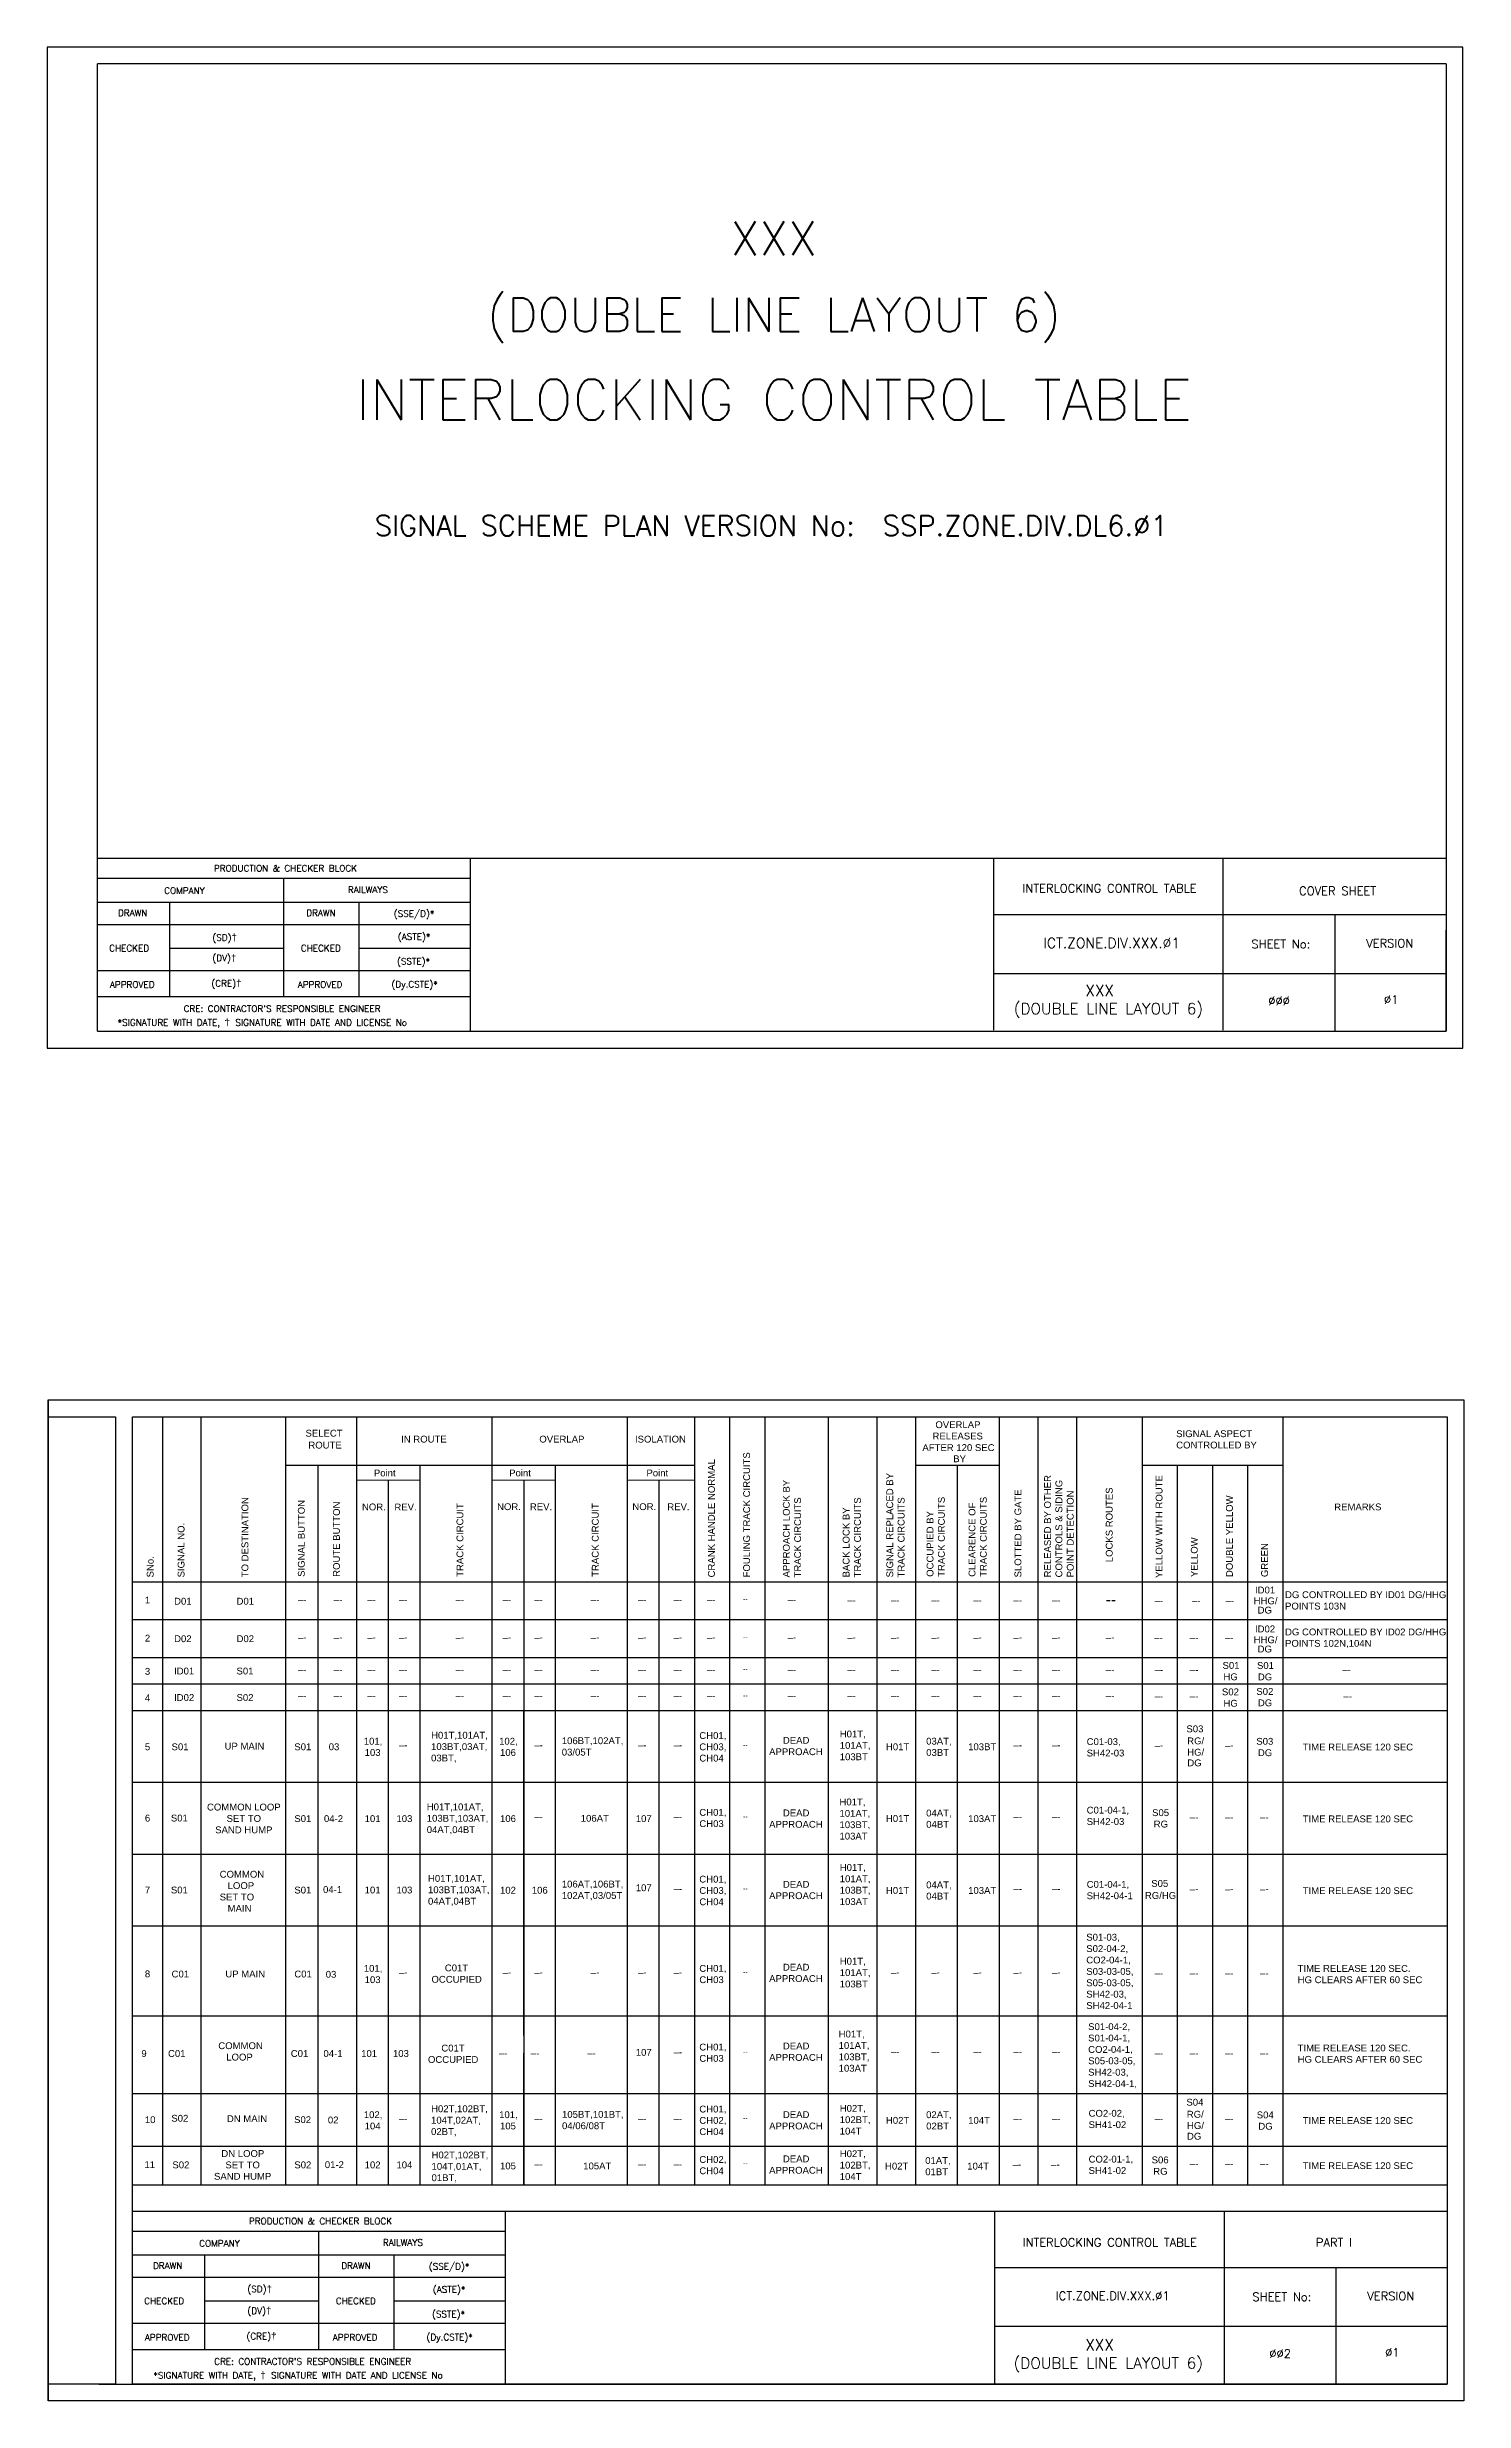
# Model space of a CAD drawing. Header units: inches. Extents: x -19 to 1645, y 43 to 741.
# Drawn here: x 322 to 742, y 43 to 741 of the extents above; entities that cross this region are included whole.
import ezdxf
from ezdxf.enums import TextEntityAlignment as Align

# ---------------------------------------------------------------- set-up
doc = ezdxf.new("R2010")
doc.units = ezdxf.units.IN
doc.header["$MEASUREMENT"] = 0
doc.layers.add('PDF_Geometry', color=7, linetype='Continuous')
doc.layers.add('PDF_Text', color=7, linetype='Continuous')
doc.styles.add('PDF Arial', font='arial.ttf')
doc.styles.add('ROMANS', font='romans.shx', dxfattribs={"height": 2})

# ---------------------------------------------------------------- blocks, each defined once
blk = doc.blocks.new('A$C1B685902')
at = {"color": 7}
blk.add_line((0, 297), (0, 0), dxfattribs=at)
for points in [[(0, 297), (420, 297), (420, 0), (0, 0)], [(25, 292), (415, 292), (415, 5), (25, 5)]]:
    blk.add_lwpolyline(points, close=True, dxfattribs=at)
blk.add_lwpolyline([(0, 292), (20, 292), (20, 5), (0, 5)], dxfattribs=at)

msp = doc.modelspace()

# ---------------------------------------------------------------- linework, layer by layer
at = {"lineweight": -2}
for p, q in [((742.09, 741.21), (322.09, 741.21)), ((322.09, 741.21), (322.09, 444.21)), ((742.09, 444.21), (742.09, 741.21)), ((337.09, 449.21), (337.09, 736.21)), ((737.09, 736.21), (737.09, 449.21)), ((602.95, 449.49), (602.95, 500.55)), ((602.95, 483.83), (736.91, 483.83)), ((602.95, 466.38), (737.09, 466.38)), ((322.09, 444.21), (742.09, 444.21)), ((603.26, 47.85), (603.26, 99.19)), ((603.26, 82.47), (737.22, 82.47)), ((603.26, 65.02), (737.4, 65.02))]:
    msp.add_line(p, q, dxfattribs=at)
at = {"linetype": 'Continuous', "lineweight": -2}
for p, q in [((737.09, 736.21), (337.09, 736.21)), ((671.03, 449.49), (671.03, 500.55)), ((737.09, 449.21), (737.09, 479.21)), ((337.09, 449.21), (619.09, 449.21)), ((337.09, 449.21), (737.09, 449.21)), ((671.34, 47.85), (671.34, 99.18)), ((337.4, 47.85), (619.4, 47.85)), ((337.4, 47.85), (737.4, 47.85))]:
    msp.add_line(p, q, dxfattribs=at)
for p, q in [((337.09, 500.55), (737.09, 500.55)), ((447.63, 500.55), (447.63, 449.21)), ((370.27, 494.5), (337.02, 494.5)), ((447.63, 494.49), (370.27, 494.5)), ((392.23, 494.5), (392.23, 459.4)), ((370.27, 487.45), (337.02, 487.46)), ((358.46, 459.4), (358.46, 487.46)), ((447.63, 487.45), (370.27, 487.45)), ((414.67, 459.4), (414.67, 487.45)), ((704.13, 483.83), (704.13, 449.21)), ((370.27, 480.79), (337.02, 480.79)), ((447.63, 480.78), (370.27, 480.79)), ((392.23, 473.81), (358.46, 473.81)), ((378.93, 473.66), (378.93, 473.66)), ((447.63, 473.8), (414.67, 473.81)), ((370.27, 467.14), (337.02, 467.15)), ((447.63, 467.14), (370.27, 467.14)), ((370.27, 459.4), (337.02, 459.4)), ((447.63, 459.4), (370.27, 459.4)), ((356.31, 334.84), (356.31, 106.88)), ((367.75, 334.84), (367.75, 106.88)), ((392.84, 334.84), (392.84, 106.88)), ((413.85, 334.84), (413.85, 106.88)), ((454, 334.84), (454, 106.88)), ((494.15, 334.84), (494.15, 106.88)), ((514.15, 334.84), (514.15, 106.88)), ((524.58, 334.84), (524.58, 106.88)), ((535.02, 334.84), (535.02, 106.88)), ((553.77, 334.84), (553.77, 106.88)), ((568.23, 334.84), (568.23, 106.88)), ((579.67, 334.84), (579.67, 106.88)), ((604.57, 334.84), (604.57, 106.88)), ((616.01, 334.84), (616.01, 106.88)), ((627.45, 334.84), (627.45, 106.88)), ((646.94, 334.77), (646.94, 106.88)), ((688.68, 334.77), (688.68, 106.88)), ((514.15, 320.33), (393.05, 320.33)), ((402.41, 320.4), (402.41, 106.88)), ((423.27, 316.05), (423.27, 106.88)), ((432.7, 320.33), (432.7, 106.88)), ((463.49, 315.98), (463.49, 106.88)), ((472.85, 320.4), (472.85, 106.88)), ((503.57, 315.98), (503.57, 106.88)), ((604.57, 320.33), (579.67, 320.33)), ((592.12, 320.4), (592.12, 106.88)), ((688.68, 320.33), (646.94, 320.33)), ((657.37, 320.26), (657.37, 106.88)), ((667.81, 320.26), (667.81, 106.88)), ((678.24, 320.26), (678.24, 106.88)), ((737.4, 285.76), (347.4, 285.76)), ((737.4, 274.54), (347.4, 274.54)), ((737.4, 263.32), (347.4, 263.32)), ((737.4, 255.46), (347.4, 255.46)), ((737.4, 247.61), (347.4, 247.61)), ((737.4, 226.3), (347.4, 226.3)), ((737.4, 204.99), (347.4, 204.99)), ((737.4, 183.68), (347.4, 183.68)), ((737.4, 156.99), (347.4, 156.99)), ((737.4, 133.91), (347.4, 133.91)), ((737.4, 118.35), (347.4, 118.35)), ((737.4, 106.88), (347.4, 106.88)), ((347.42, 99.11), (737.4, 99.19)), ((458.02, 99.19), (458.02, 47.85)), ((380.66, 93.14), (347.41, 93.14)), ((458.02, 93.13), (380.66, 93.14)), ((402.62, 93.14), (402.62, 58.04)), ((380.66, 86.1), (347.41, 86.1)), ((368.85, 58.04), (368.85, 86.1)), ((458.02, 86.09), (380.66, 86.1)), ((425.06, 58.04), (425.06, 86.09)), ((380.66, 79.43), (347.41, 79.43)), ((458.02, 79.42), (380.66, 79.43)), ((704.45, 82.47), (704.45, 47.85)), ((402.62, 72.45), (368.85, 72.45)), ((389.32, 72.3), (389.31, 72.3)), ((458.02, 72.45), (425.06, 72.45)), ((380.66, 65.78), (347.41, 65.79)), ((458.02, 65.78), (380.66, 65.78)), ((380.66, 58.04), (347.41, 58.04)), ((458.02, 58.04), (380.66, 58.04))]:
    msp.add_line(p, q)
at = {"layer": 'PDF_Geometry', "lineweight": 15}
for points in [[(367.75, 106.88), (367.75, 334.91)], [(392.84, 106.88), (392.84, 334.91)], [(604.57, 320.4), (604.57, 334.84)], [(616.01, 320.4), (616.01, 334.84)], [(627.45, 320.4), (627.45, 334.84)], [(646.94, 320.33), (646.94, 334.77)], [(393.05, 320.33), (413.92, 320.33)], [(413.92, 320.33), (514.22, 320.33)], [(413.92, 315.98), (432.77, 315.98)], [(423.27, 285.83), (423.27, 316.05)], [(454.07, 315.98), (472.92, 315.98)], [(494.22, 315.98), (514.22, 315.98)], [(579.74, 320.33), (604.64, 320.33)], [(604.57, 316.05), (604.57, 320.4)], [(604.57, 285.83), (604.57, 316.05)], [(616.01, 316.05), (616.01, 320.4)], [(616.01, 285.83), (616.01, 316.05)], [(627.45, 316.05), (627.45, 320.4)], [(627.45, 285.83), (627.45, 316.05)], [(646.94, 315.98), (646.94, 320.33)], [(646.94, 285.76), (646.94, 315.98)], [(657.37, 315.98), (657.37, 320.33)], [(657.37, 285.76), (657.37, 315.98)], [(667.81, 315.98), (667.81, 320.33)], [(667.81, 285.76), (667.81, 315.98)], [(678.24, 315.98), (678.24, 320.33)], [(678.24, 285.76), (678.24, 315.98)], [(514.15, 106.88), (514.15, 285.76)], [(524.58, 106.88), (524.58, 285.76)], [(604.57, 274.61), (604.57, 285.69)], [(616.01, 274.61), (616.01, 285.69)], [(627.45, 274.61), (627.45, 285.69)], [(646.94, 274.54), (646.94, 285.62)], [(604.57, 263.39), (604.57, 274.47)], [(616.01, 263.39), (616.01, 274.47)], [(627.45, 263.39), (627.45, 274.47)], [(646.94, 263.32), (646.94, 274.4)], [(604.57, 255.54), (604.57, 263.25)], [(616.01, 255.54), (616.01, 263.25)], [(627.45, 255.54), (627.45, 263.25)], [(646.94, 255.46), (646.94, 263.18)], [(604.57, 247.68), (604.57, 255.39)], [(616.01, 247.68), (616.01, 255.39)], [(627.45, 247.68), (627.45, 255.39)], [(646.94, 247.61), (646.94, 255.32)], [(402.41, 226.37), (402.41, 247.54)], [(413.85, 226.37), (413.85, 247.54)], [(423.27, 226.37), (423.27, 247.54)], [(432.7, 226.37), (432.7, 247.54)], [(454, 226.37), (454, 247.54)], [(463.42, 226.37), (463.42, 247.54)], [(472.85, 226.37), (472.85, 247.54)], [(494.15, 226.37), (494.15, 247.54)], [(503.57, 226.37), (503.57, 247.54)], [(535.02, 226.37), (535.02, 247.54)], [(553.77, 226.37), (553.77, 247.54)], [(568.23, 226.37), (568.23, 247.54)], [(579.67, 226.37), (579.67, 247.54)], [(592.12, 226.37), (592.12, 247.54)], [(604.57, 226.37), (604.57, 247.54)], [(616.01, 226.37), (616.01, 247.54)], [(627.45, 226.37), (627.45, 247.54)], [(646.94, 226.3), (646.94, 247.47)], [(423.27, 205.06), (423.27, 226.23)], [(432.7, 205.06), (432.7, 226.23)], [(454, 205.06), (454, 226.23)], [(463.42, 205.06), (463.42, 226.23)], [(472.85, 205.06), (472.85, 226.23)], [(494.15, 205.06), (494.15, 226.23)], [(503.57, 205.06), (503.57, 226.23)], [(535.02, 205.06), (535.02, 226.23)], [(553.77, 205.06), (553.77, 226.23)], [(568.23, 205.06), (568.23, 226.23)], [(579.67, 205.06), (579.67, 226.23)], [(592.12, 205.06), (592.12, 226.23)], [(604.57, 205.06), (604.57, 226.23)], [(616.01, 205.06), (616.01, 226.23)], [(627.45, 205.06), (627.45, 226.23)], [(646.94, 204.99), (646.94, 226.16)], [(423.27, 183.75), (423.27, 204.92)], [(432.7, 183.75), (432.7, 204.92)], [(454, 183.75), (454, 204.92)], [(463.42, 183.75), (463.42, 204.92)], [(472.85, 183.75), (472.85, 204.92)], [(494.15, 183.75), (494.15, 204.92)], [(503.57, 183.75), (503.57, 204.92)], [(535.02, 183.75), (535.02, 204.92)], [(553.77, 183.75), (553.77, 204.92)], [(568.23, 183.75), (568.23, 204.92)], [(579.67, 183.75), (579.67, 204.92)], [(592.12, 183.75), (592.12, 204.92)], [(604.57, 183.75), (604.57, 204.92)], [(616.01, 183.75), (616.01, 204.92)], [(627.45, 183.75), (627.45, 204.92)], [(646.94, 183.68), (646.94, 204.85)], [(678.24, 183.68), (678.24, 204.85)], [(423.27, 165.81), (423.27, 183.61)], [(432.7, 165.81), (432.7, 183.61)], [(454, 165.81), (454, 183.61)], [(463.42, 165.81), (463.42, 183.61)], [(472.85, 165.81), (472.85, 183.61)], [(494.15, 165.81), (494.15, 183.61)], [(503.57, 165.81), (503.57, 183.61)], [(535.02, 165.81), (535.02, 183.61)], [(553.77, 165.81), (553.77, 183.61)], [(579.67, 165.81), (579.67, 183.61)], [(592.12, 165.81), (592.12, 183.61)], [(604.57, 165.81), (604.57, 183.61)], [(616.01, 165.81), (616.01, 183.61)], [(627.45, 165.81), (627.45, 183.61)], [(646.94, 165.73), (646.94, 183.54)], [(423.27, 151.22), (423.27, 165.66)], [(432.7, 151.22), (432.7, 165.66)], [(454, 151.22), (454, 165.66)], [(463.42, 151.22), (463.42, 165.66)], [(472.85, 151.22), (472.85, 165.66)], [(494.15, 151.22), (494.15, 165.66)], [(503.57, 151.22), (503.57, 165.66)], [(535.02, 151.22), (535.02, 165.66)], [(553.77, 151.22), (553.77, 165.66)], [(568.23, 151.22), (568.23, 165.66)], [(579.67, 151.22), (579.67, 165.66)], [(592.12, 151.22), (592.12, 165.66)], [(604.57, 151.22), (604.57, 165.66)], [(616.01, 151.22), (616.01, 165.66)], [(627.45, 151.22), (627.45, 165.66)], [(646.94, 151.15), (646.94, 165.59)], [(423.27, 124.9), (423.27, 146.06)], [(432.7, 124.9), (432.7, 146.06)], [(454, 124.9), (454, 146.06)], [(463.42, 124.9), (463.42, 146.06)], [(472.85, 124.9), (472.85, 146.06)], [(494.15, 124.9), (494.15, 146.06)], [(503.57, 124.9), (503.57, 146.06)], [(535.02, 124.9), (535.02, 146.06)], [(553.77, 124.9), (553.77, 146.06)], [(568.23, 124.9), (568.23, 146.06)], [(579.67, 124.9), (579.67, 146.06)], [(592.12, 124.9), (592.12, 146.06)], [(604.57, 124.9), (604.57, 146.06)], [(616.01, 124.9), (616.01, 146.06)], [(627.45, 124.9), (627.45, 146.06)], [(646.94, 124.83), (646.94, 145.99)], [(423.27, 106.95), (423.27, 124.76)], [(432.7, 106.95), (432.7, 124.76)], [(454, 106.95), (454, 124.76)], [(463.42, 106.95), (463.42, 124.76)], [(472.85, 106.95), (472.85, 124.76)], [(494.15, 106.95), (494.15, 124.76)], [(503.57, 106.95), (503.57, 124.76)], [(535.02, 106.95), (535.02, 124.76)], [(553.77, 106.95), (553.77, 124.76)], [(568.23, 106.95), (568.23, 124.76)], [(579.67, 106.95), (579.67, 124.76)], [(592.12, 106.95), (592.12, 124.76)], [(604.57, 106.95), (604.57, 124.76)], [(616.01, 106.95), (616.01, 124.76)], [(627.45, 106.95), (627.45, 124.76)], [(646.94, 106.88), (646.94, 124.68)]]:
    msp.add_lwpolyline(points, dxfattribs=at)

# ---------------------------------------------------------------- block references
msp.add_blockref('A$C1B685902', (322.4, 42.85))

# ---------------------------------------------------------------- texts
at = {"style": 'ROMANS'}
for s, height, p in [('XXX', 10, (537.68, 684.48)), ('(DOUBLE LINE LAYOUT 6)', 10, (537.68, 661.78)), ('INTERLOCKING CONTROL TABLE', 12, (537.68, 636.61)), ('SIGNAL SCHEME PLAN VERSION No:  SSP.ZONE.DIV.DL6.Ø1', 6, (536.92, 599.23)), ('PRODUCTION & CHECKER BLOCK', 1.92, (392.81, 497.56)), ('COMPANY', 1.92, (362.84, 490.94)), ('RAILWAYS', 1.92, (417.26, 491.2)), ('DRAWN', 1.92, (347.49, 484.32)), ('DRAWN', 1.92, (403.34, 484.32)), ('(SSE/D)*', 1.92, (430.96, 484.11)), ('(ASTE)*', 1.92, (430.96, 477.29)), ('CHECKED', 1.92, (346.44, 473.86)), ('CHECKED', 1.92, (403.3, 473.86)), ('(SSTE)*', 1.92, (430.79, 469.96)), ('APPROVED', 1.92, (347.34, 463.06)), ('APPROVED', 1.92, (403.07, 463.06)), ('(Dy.CSTE)*', 1.92, (431.12, 463.14)), ('XXX', 3.3, (634.38, 461.31)), ("CRE: CONTRACTOR'S RESPONSIBLE ENGINEER", 1.92, (391.81, 455.91)), ('(DOUBLE LINE LAYOUT 6)', 3.3, (636.94, 455.91)), ('PRODUCTION & CHECKER BLOCK', 1.92, (403.2, 96.2)), ('RAILWAYS', 1.92, (427.65, 89.84)), ('DRAWN', 1.92, (357.88, 82.96)), ('COMPANY', 1.92, (373.23, 89.58)), ('DRAWN', 1.92, (413.73, 82.96)), ('(SSE/D)*', 1.92, (441.35, 82.75)), ('(ASTE)*', 1.92, (441.35, 75.93)), ('CHECKED', 1.92, (356.83, 72.5)), ('CHECKED', 1.92, (413.69, 72.5)), ('(SSTE)*', 1.92, (441.18, 68.6)), ('(Dy.CSTE)*', 1.92, (441.51, 61.78)), ('APPROVED', 1.92, (357.73, 61.7)), ('APPROVED', 1.92, (413.46, 61.7)), ('(DOUBLE LINE LAYOUT 6)', 3.3, (636.9, 54.08)), ('XXX', 3.3, (634.34, 59.47)), ("CRE: CONTRACTOR'S RESPONSIBLE ENGINEER", 1.92, (400.88, 54.55))]:
    msp.add_text(s, height=height, dxfattribs=at).set_placement(p, align=Align.MIDDLE_CENTER)
at = {"lineweight": -2, "style": 'ROMANS'}
for s, height, p in [('INTERLOCKING CONTROL TABLE', 2.5, (637.29, 491.64)), ('COVER SHEET', 2.5, (704.93, 490.86)), ('ICT.ZONE.DIV.XXX.Ø1', 3, (637.91, 475.39)), ('SHEET No:', 2.5, (688.09, 475.09)), ('VERSION', 2.5, (720.39, 475.32)), ('ØØØ ', 2.5, (688.43, 458.23)), ('Ø1', 2.5, (720.85, 458.6)), ('INTERLOCKING CONTROL TABLE', 2.5, (637.33, 89.87)), ('PART I', 2.5, (703.83, 89.87)), ('ICT.ZONE.DIV.XXX.Ø1', 2.5, (638.22, 74.03)), ('SHEET No:', 2.5, (688.4, 73.73)), ('VERSION', 2.5, (720.7, 73.96)), ('ØØ2 ', 2.5, (688.74, 56.87)), ('Ø1', 2.5, (721.17, 57.24))]:
    msp.add_text(s, height=height, dxfattribs=at).set_placement(p, align=Align.MIDDLE_CENTER)
at = {"char_height": 1.92, "attachment_point": 1, "style": 'ROMANS'}
for s, width, insert in [('(SD){\\fArial|b0|i0|c0|p34;\\H1.08333x;†}', 8.1172, (371.12, 478.11)), ('(DV){\\fArial|b0|i0|c0|p34;\\H1.08333x;†}', 8.1172, (371.12, 472.06)), ('(CRE){\\fArial|b0|i0|c0|p34;\\H1.08333x;†}', 8.1172, (370.83, 464.53)), ('\\pi-5.76,l9.6,t9.6;*SIGNATURE WITH DATE, {\\fArial|b0|i0|c0|p34;\\H1.08333x;†  }SIGNATURE WITH DATE AND LICENSE No', 115.6915, (339.2, 452.92)), ('(SD){\\fArial|b0|i0|c0|p34;\\H1.08333x;†}', 8.1172, (381.51, 77.17)), ('(DV){\\fArial|b0|i0|c0|p34;\\H1.08333x;†}', 8.1172, (381.51, 70.7)), ('(CRE){\\fArial|b0|i0|c0|p34;\\H1.08333x;†}', 8.1172, (381.22, 63.17)), ('\\pi-5.76,l9.6,t9.6;*SIGNATURE WITH DATE, {\\fArial|b0|i0|c0|p34;\\H1.08333x;†  }SIGNATURE WITH DATE AND LICENSE No', 104.6362, (349.8, 51.56))]:
    msp.add_mtext_dynamic_manual_height_columns(s, width=width, gutter_width=12.5, heights=[0], dxfattribs=dict(at, insert=insert))
at = {"layer": 'PDF_Text', "attachment_point": 7, "style": 'PDF Arial'}
for s, insert, char_height in [('SELECT', (398.75, 328.92), 2.027), ('IN ROUTE', (427.12, 327.15), 2.027), ('OVERLAP', (468.12, 327.15), 2.027), ('ISOLATION', (496.5, 327.15), 2.027), ('RELEASES', (584.76, 328.07), 2.027), ('OVERLAP', (585.61, 331.44), 2.027), ('SIGNAL ASPECT', (657.05, 328.76), 2.0273), ('ROUTE', (399.6, 325.38), 2.027), ('AFTER 120 SEC', (581.76, 324.64), 2.0273), ('BY', (590.9, 321.35), 2.027), ('CONTROLLED BY', (657.05, 325.4), 2.0273), ('Point', (419.03, 317.12), 2.027), ('Point', (459.17, 317.12), 2.027), ('Point', (499.9, 317.12), 2.027), ('NOR.', (415.5, 307.04), 2.027), ('REV.', (425.12, 307.04), 2.027), ('NOR.', (455.58, 307.11), 2.027), ('REV.', (465.31, 307.11), 2.027), ('NOR.', (495.72, 307.11), 2.027), ('REV.', (506.09, 307.11), 2.027), ('REMARKS', (703.93, 307.04), 2.027), ('1', (351.1, 279.44), 2.03), ('D01', (359.77, 279.07), 2.027), ('D01', (378.3, 279.07), 2.027), ('–-', (396.5, 279.61), 2.027), ('–-', (407.15, 279.61), 2.027), ('–-', (417.06, 279.61), 2.027), ('–-', (426.48, 279.61), 2.027), ('–-', (443.25, 279.61), 2.027), ('–-', (457.21, 279.61), 2.027), ('–-', (466.63, 279.61), 2.027), ('–-', (483.39, 279.61), 2.027), ('–-', (497.35, 279.61), 2.027), ('–-', (507.93, 279.61), 2.027), ('–-', (517.86, 279.61), 2.027), ('--', (528.52, 279.98), 1.521), ('–-', (541.75, 279.61), 2.027), ('–-', (559.49, 279.39), 2.027), ('–-', (572.45, 279.39), 2.027), ('–-', (584.39, 279.39), 2.027), ('–-', (596.84, 279.39), 2.027), ('–-', (608.78, 279.39), 2.027), ('–-', (620.22, 279.39), 2.027), ('–-', (650.65, 279.32), 2.027), ('–-', (661.69, 279.32), 2.027), ('–-', (671.72, 279.32), 2.027), ('HHG/', (680.03, 279.17), 2.027), ('ID01', (680.42, 282.38), 2.027), ('DG CONTROLLED BY ID01 DG/HHG\\PPOINTS 103N', (689.34, 277.62), 2.0273), ('ID02', (680.42, 270.85), 2.027), ('DG', (681.2, 276.42), 2.027), ('2', (351.1, 268.14), 2.03), ('D02', (359.77, 267.94), 2.027), ('D02', (378.3, 267.94), 2.027), ('–-', (396.5, 268.39), 2.027), ('–-', (407.15, 268.39), 2.027), ('–-', (417.06, 268.39), 2.027), ('–-', (426.48, 268.39), 2.027), ('–-', (443.25, 268.39), 2.027), ('–-', (457.21, 268.39), 2.027), ('–-', (466.63, 268.39), 2.027), ('–-', (483.39, 268.39), 2.027), ('–-', (497.35, 268.39), 2.027), ('–-', (507.93, 268.39), 2.027), ('–-', (517.86, 268.39), 2.027), ('--', (528.52, 268.76), 1.521), ('–-', (541.75, 268.39), 2.027), ('–-', (559.49, 268.39), 2.027), ('–-', (572.45, 268.39), 2.027), ('–-', (584.39, 268.39), 2.027), ('–-', (596.84, 268.39), 2.027), ('–-', (608.78, 268.39), 2.027), ('–-', (620.22, 268.39), 2.027), ('–-', (636.17, 268.39), 2.027), ('–-', (650.52, 268.32), 2.027), ('–-', (661.09, 268.32), 2.027), ('–-', (671.52, 268.32), 2.027), ('HHG/', (680.03, 267.63), 2.027), ('DG', (681.2, 264.88), 2.027), ('DG CONTROLLED BY ID02 DG/HHG\\PPOINTS 102N,104N', (689.34, 266.22), 2.0273), ('3', (351.1, 258.26), 2.03), ('ID01', (359.76, 258.35), 2.027), ('S01', (378.29, 258.35), 2.027), ('–-', (396.5, 258.85), 2.027), ('–-', (407.15, 258.85), 2.027), ('–-', (417.06, 258.85), 2.027), ('–-', (426.48, 258.85), 2.027), ('–-', (443.25, 258.85), 2.027), ('–-', (457.21, 258.85), 2.027), ('–-', (466.63, 258.85), 2.027), ('–-', (483.39, 258.85), 2.027), ('–-', (497.35, 258.85), 2.027), ('–-', (507.93, 258.85), 2.027), ('–-', (517.86, 258.85), 2.027), ('--', (528.52, 259.23), 1.521), ('–-', (541.75, 258.85), 2.027), ('–-', (559.49, 258.85), 2.027), ('–-', (572.45, 258.85), 2.027), ('–-', (584.39, 258.85), 2.027), ('–-', (596.84, 258.85), 2.027), ('–-', (608.78, 258.85), 2.027), ('–-', (620.22, 258.85), 2.027), ('–-', (636.17, 258.85), 2.027), ('–-', (650.65, 258.78), 2.027), ('–-', (661.09, 258.78), 2.027), ('–-', (706.32, 258.73), 2.027), ('4', (351.1, 250.43), 2.03), ('ID02', (359.76, 250.49), 2.027), ('S02', (378.29, 250.49), 2.027), ('–-', (396.5, 251), 2.027), ('–-', (407.15, 251), 2.027), ('–-', (417.06, 251), 2.027), ('–-', (426.48, 251), 2.027), ('–-', (443.25, 251), 2.027), ('–-', (457.21, 251), 2.027), ('–-', (466.63, 251), 2.027), ('–-', (483.39, 251), 2.027), ('–-', (497.35, 251), 2.027), ('–-', (507.93, 251), 2.027), ('–-', (517.86, 251), 2.027), ('--', (528.52, 251.37), 1.521), ('–-', (541.75, 251), 2.027), ('–-', (559.49, 251), 2.027), ('–-', (572.45, 251), 2.027), ('–-', (584.39, 251), 2.027), ('–-', (596.84, 251), 2.027), ('–-', (608.78, 251), 2.027), ('–-', (620.22, 251), 2.027), ('–-', (636.17, 251), 2.027), ('–-', (650.65, 250.93), 2.027), ('–-', (661.09, 250.93), 2.027), ('–-', (706.68, 250.93), 2.027), ('5', (351.1, 235.87), 2.03), ('S01', (359.02, 235.87), 2.027), ('UP MAIN', (374.74, 236.06), 2.027), ('S01', (395.44, 235.87), 2.027), ('03', (405.64, 235.87), 2.027), ('101,', (416.04, 237.19), 2.027), ('H01T,101AT,\\P103BT,03AT,\\P03BT,', (436, 232.2), 2.0273), ('102,', (456.19, 237.19), 2.027), ('106BT,102AT,\\P03/05T', (474.78, 234.29), 2.0273), ('CH01,', (515.58, 238.87), 2.027), ('CH03,', (515.58, 235.51), 2.027), ('--', (528.52, 236.79), 1.521), ('H01T,\\P101AT,\\P103BT', (557.24, 232.91), 2.027), ('H01T', (570.94, 235.87), 2.027), ('03AT,', (582.88, 237.19), 2.027), ('103BT', (595.33, 235.87), 2.027), ('C01-03, \\PSH42-03', (630.49, 234.02), 2.027), ('S03', (660.08, 241.2), 2.027), ('RG/', (660.31, 237.63), 2.027), ('TIME RELEASE 120 SEC', (694.59, 235.8), 2.0273), ('103', (416.3, 234.19), 2.027), ('–-', (426.48, 236.42), 2.027), ('106', (456.45, 234.19), 2.027), ('–-', (466.63, 236.42), 2.027), ('–-', (497.35, 236.42), 2.027), ('–-', (507.93, 236.42), 2.027), ('CH04', (515.59, 232.51), 2.027), ('03BT', (582.89, 234.19), 2.027), ('–-', (608.78, 236.42), 2.027), ('–-', (620.22, 236.42), 2.027), ('–-', (650.65, 236.34), 2.027), ('HG/', (660.31, 234.27), 2.027), ('DG', (660.35, 231.11), 2.027), ('–-', (671.52, 236.34), 2.027), ('6', (351.1, 214.71), 2.03), ('S01', (358.82, 214.73), 2.027), ('S01', (395.44, 214.56), 2.027), ('04-2', (404.23, 214.56), 2.027), ('101', (416.3, 214.56), 2.027), ('103', (425.73, 214.56), 2.027), ('H01T,101AT,\\P103BT,103AT,\\P04AT,04BT', (434.72, 210.94), 2.0273), ('106', (456.45, 214.56), 2.027), ('106AT', (480.41, 214.66), 2.027), ('107', (496.73, 214.56), 2.027), ('CH01,', (515.58, 216.07), 2.027), ('H01T', (570.94, 214.6), 2.027), ('04AT,', (582.88, 215.88), 2.027), ('103AT', (595.33, 214.56), 2.027), ('C01-04-1, \\PSH42-03', (630.49, 213.7), 2.027), ('TIME RELEASE 120 SEC', (694.59, 214.49), 2.0273), ('–-', (466.63, 215.11), 2.027), ('–-', (507.93, 215.11), 2.027), ('CH03', (515.59, 213.07), 2.027), ('--', (528.52, 215.48), 1.521), ('04BT', (582.89, 212.88), 2.027), ('–-', (608.78, 215.11), 2.027), ('–-', (620.22, 215.11), 2.027), ('–-', (661.09, 215.04), 2.027), ('–-', (671.52, 215.04), 2.027), ('–-', (681.95, 215.04), 2.027), ('COMMON\\P   LOOP\\PSET TO\\P   MAIN', (373.29, 187.96), 2.027), ('04-1', (403.96, 193.52), 2.027), ('H01T,101AT,\\P103BT,103AT,\\P04AT,04BT', (435.09, 189.72), 2.0273), ('106AT,106BT,\\P102AT,03/05T', (474.78, 191.41), 2.0273), ('107', (496.73, 194.05), 2.027), ('CH01,', (515.58, 196.25), 2.027), ('04AT,', (582.88, 194.57), 2.027), ('C01-04-1, \\PSH42-04-1', (630.49, 191.68), 2.027), ('S05', (649.65, 195.33), 2.027), ('7', (351.1, 193.4), 2.03), ('S01', (358.82, 193.39), 2.027), ('S01', (395.44, 193.37), 2.027), ('101', (416.3, 193.38), 2.027), ('103', (425.73, 193.38), 2.027), ('102', (456.45, 193.32), 2.027), ('106', (465.88, 193.32), 2.027), ('–-', (507.93, 193.8), 2.027), ('CH03,', (515.58, 192.89), 2.027), ('CH04', (515.59, 189.89), 2.027), ('--', (528.52, 194.17), 1.521), ('H01T', (570.94, 193.25), 2.027), ('04BT', (582.89, 191.57), 2.027), ('103AT', (595.33, 193.25), 2.027), ('–-', (608.78, 193.8), 2.027), ('–-', (620.22, 193.8), 2.027), ('RG/HG', (647.76, 191.76), 2.027), ('–-', (661.09, 193.73), 2.027), ('–-', (671.52, 193.73), 2.027), ('–-', (681.95, 193.73), 2.027), ('TIME RELEASE 120 SEC', (694.59, 193.18), 2.0273), ('8', (351.1, 168.49), 2.03), ('C01', (359.02, 168.46), 2.027), ('UP MAIN', (374.97, 168.49), 2.027), ('C01', (395.44, 168.46), 2.027), ('03', (404.75, 168.37), 2.027), ('101,', (416.04, 169.78), 2.027), ('103', (416.3, 166.78), 2.027), ('–-', (426.48, 169), 2.027), ('–-', (457.21, 169), 2.027), ('–-', (466.63, 169), 2.027), ('–-', (483.39, 169), 2.027), ('–-', (497.35, 169), 2.027), ('–-', (507.93, 169), 2.027), ('CH01,', (515.58, 169.78), 2.027), ('CH03', (515.59, 166.78), 2.027), ('--', (528.52, 169.38), 1.521), ('H01T,\\P101AT,\\P103BT', (557.24, 165.5), 2.027), ('–-', (572.45, 169), 2.027), ('–-', (584.39, 169), 2.027), ('–-', (596.84, 169), 2.027), ('–-', (608.78, 169), 2.027), ('–-', (620.22, 169), 2.027), ('–-', (650.65, 168.75), 2.027), ('–-', (661.09, 168.75), 2.027), ('–-', (671.52, 168.75), 2.027), ('–-', (681.95, 168.75), 2.027), ('TIME RELEASE 120 SEC.', (693.06, 170.12), 2.0273), ('HG CLEARS AFTER 60 SEC', (693.09, 166.76), 2.0273), ('S01-04-2,\\PS01-04-1,\\PCO2-04-1,\\PS05-03-05,\\PSH42-03,\\PSH42-04-1,', (630.93, 135.6), 2.027), ('9', (350.06, 144.88), 2.03), ('C01', (357.97, 144.88), 2.027), ('COMMON\\P   LOOP', (372.88, 143.81), 2.027), ('C01', (394.39, 144.88), 2.027), ('04-1', (404.08, 144.88), 2.027), ('101', (415.26, 144.88), 2.027), ('103', (424.69, 144.88), 2.027), ('107', (496.73, 145.22), 2.027), ('CH01,', (515.58, 146.44), 2.027), ('H01T,\\P101AT,\\P103BT,\\P103AT', (556.91, 140.51), 2.027), ('TIME RELEASE 120 SEC.', (693.06, 146.51), 2.0273), ('–-', (456.16, 145.01), 2.027), ('–-', (465.59, 145.01), 2.027), ('–-', (482.35, 145.01), 2.027), ('–-', (507.93, 145.34), 2.027), ('CH03', (515.59, 143.44), 2.027), ('--', (528.52, 145.64), 1.521), ('–-', (572.45, 145.48), 2.027), ('–-', (584.39, 145.48), 2.027), ('–-', (596.84, 145.48), 2.027), ('–-', (608.78, 145.48), 2.027), ('–-', (620.22, 145.48), 2.027), ('–-', (650.65, 145.02), 2.027), ('–-', (661.09, 145.02), 2.027), ('–-', (671.52, 145.02), 2.027), ('–-', (681.95, 145.02), 2.027), ('HG CLEARS AFTER 60 SEC', (693.09, 143.15), 2.0273), ('10', (351.1, 125.24), 2.027), ('S02', (358.95, 125.66), 2.027), ('S02', (395.37, 125.25), 2.027), ('02', (405.39, 125.16), 2.027), ('102,', (416.04, 126.37), 2.027), ('–-', (426.48, 125.6), 2.027), ('H02T,102BT,\\P104T,02AT,\\P02BT,', (436, 121.37), 2.0273), ('101,', (456.19, 126.37), 2.027), ('–-', (466.63, 125.6), 2.027), ('105BT,101BT,\\P04/06/08T', (474.85, 123.44), 2.0273), ('–-', (497.35, 125.6), 2.027), ('–-', (507.93, 125.6), 2.027), ('CH01,', (515.58, 128.05), 2.027), ('CH02,', (515.58, 124.69), 2.027), ('--', (528.52, 125.97), 1.521), ('H02T,\\P102BT,\\P104T', (557.24, 121.85), 2.027), ('H02T', (570.94, 125.05), 2.027), ('02AT,', (582.86, 126.37), 2.027), ('104T', (595.33, 125.05), 2.027), ('–-', (608.78, 125.6), 2.027), ('–-', (620.22, 125.6), 2.027), ('CO2-02, \\PSH41-02', (631.06, 123.76), 2.027), ('–-', (650.65, 125.52), 2.027), ('S04', (660.08, 130.43), 2.027), ('RG/', (660.19, 126.86), 2.027), ('–-', (671.52, 125.52), 2.027), ('S04', (680.95, 126.66), 2.027), ('TIME RELEASE 120 SEC', (694.59, 124.98), 2.0273), ('104', (416.3, 123.37), 2.027), ('105', (456.45, 123.37), 2.027), ('CH04', (515.59, 121.69), 2.027), ('02BT', (582.89, 123.37), 2.027), ('HG/', (660.26, 123.5), 2.027), ('DG', (660.26, 120.34), 2.027), ('DG', (681.43, 123.3), 2.027), ('11', (350.97, 111.93), 2.027), ('S02', (395.44, 111.83), 2.027), ('01-2', (404.48, 111.89), 2.027), ('102', (416.3, 111.83), 2.027), ('104', (425.73, 111.83), 2.027), ('H02T,102BT,\\P104T,01AT,\\P01BT,', (436.14, 107.67), 2.0273), ('105', (456.45, 111.52), 2.027), ('–-', (466.63, 112.07), 2.027), ('105AT', (481.14, 111.52), 2.027), ('–-', (497.35, 112.07), 2.027), ('–-', (507.93, 112.07), 2.027), ('CH02,', (515.58, 113.09), 2.027), ('CH04', (515.59, 110.08), 2.027), ('--', (528.52, 112.69), 1.521), ('H02T,\\P102BT,\\P104T', (557.24, 108.38), 2.027), ('H02T', (570.67, 111.46), 2.027), ('01AT,', (582.59, 112.78), 2.027), ('01BT', (582.61, 109.78), 2.027), ('104T', (595.06, 111.46), 2.027), ('–-', (608.51, 112.01), 2.027), ('–-', (619.95, 112.01), 2.027), ('CO2-01-1, \\PSH41-02', (631.06, 110.16), 2.027), ('–-', (661.09, 112.15), 2.027), ('–-', (671.52, 112.15), 2.027), ('–-', (681.95, 112.15), 2.027), ('TIME RELEASE 120 SEC', (694.59, 111.6), 2.0273)]:
    msp.add_mtext(s, dxfattribs=dict(at, insert=insert, char_height=char_height))
at = {"layer": 'PDF_Text', "attachment_point": 7, "rotation": 90, "style": 'PDF Arial'}
for s, insert, char_height in [('CRANK HANDLE NORMAL', (520.22, 287.17), 2.0273), ('FOULING TRACK CIRCUITS', (530.65, 287.17), 2.0273), ('APPROACH LOCK BY', (542.43, 287.17), 2.0273), ('SIGNAL REPLACED BY', (573.12, 287.17), 2.0273), ('RELEASED BY OTHER', (619.93, 287.17), 2.0273), ('CONTROLS & SIDING', (623.29, 287.17), 2.0273), ('YELLOW WITH ROUTE', (653.01, 287), 2.0273), ('TO DESTINATION', (381.83, 287.22), 2.0273), ('SIGNAL BUTTON', (398.55, 287.34), 2.0273), ('ROUTE BUTTON', (408.98, 287.34), 2.0273), ('TRACK CIRCUIT', (445.61, 287.34), 2.0273), ('TRACK CIRCUIT', (485.75, 287.34), 2.0273), ('TRACK CIRCUITS', (545.79, 287.17), 2.0273), ('BACK LOCK BY', (560.17, 287.17), 2.0273), ('TRACK CIRCUITS', (563.53, 287.17), 2.0273), ('TRACK CIRCUITS', (576.49, 287.17), 2.0273), ('TRACK CIRCUITS', (588.43, 287.34), 2.0273), ('CLEARENCE OF', (597.52, 287.34), 2.0273), ('TRACK CIRCUITS', (600.88, 287.34), 2.0273), ('SLOTTED BY GATE', (611.14, 287.17), 2.0273), ('POINT DETECTION', (626.66, 287.17), 2.0273), ('LOCKS ROUTES', (638.22, 291.67), 2.0273), ('DOUBLE YELLOW', (673.88, 287.27), 2.0273), ('SIGNAL NO.', (362.88, 287.17), 2.027), ('OCCUPIED BY', (585.07, 287.34), 2.0273), ('YELLOW', (663.45, 287.27), 2.027), ('GREEN', (684.31, 287.27), 2.027), ('SNo.', (353.71, 287.17), 2.027)]:
    msp.add_mtext(s, dxfattribs=dict(at, insert=insert, char_height=char_height))
at = {"layer": 'PDF_Text', "attachment_point": 7, "style": 'PDF Arial'}
for s, insert, char_height, width in [('--', (636.17, 279.03), 3.24, 2.5348), ('\\pi0.24048;S01\\P\\pi0.51429;HG', (670.56, 256.64), 2.0273, 4.873), ('\\pi0.06153;S01\\P\\pi0.3312;DG', (680.95, 256.62), 2.0273, 4.5151), ('\\pi0.05517;S02\\P\\pi0.51429;HG', (670.56, 248.79), 2.0273, 4.873), ('\\pi-0.12378;S02\\P\\pi0.3312;DG', (680.95, 248.92), 2.0273, 4.5151), ('\\pi4.20554;DEAD\\P\\pi0.12184;APPROACH', (536.17, 234.41), 2.0273, 15.9105), ('\\pi-0.13415;S03\\P\\pi0.3312;DG', (680.95, 234.12), 2.0273, 4.5151), ('\\pi0.23648;COMMON LOOP\\P\\pi6.05364;SET TO   \\P\\pi2.6683;SAND HUMP', (369.29, 211.23), 2.0273, 22.0807), ('\\pi4.20554;DEAD\\P\\pi0.12184;APPROACH', (536.17, 212.88), 2.0273, 15.9105), ('H01T,\\P101AT,\\P103BT,\\P103AT', (557.16, 209.37), 2.027, 8.5712), ('\\pi0.25492;S05\\P\\pi0.72994;RG', (649.65, 212.95), 2.0273, 5.3085), ('\\pi4.20554;DEAD\\P\\pi0.12184;APPROACH', (536.17, 191.69), 2.0273, 15.9105), ('H01T,\\P101AT,\\P103BT,\\P103AT', (557.24, 189.95), 2.027, 8.5712), ('S01-03,\\PS02-04-2,\\PCO2-04-1,\\PS03-03-05, \\PS05-03-05,\\PSH42-03,\\PSH42-04-1', (630.37, 159.1), 2.0273, 17.5881), ('\\pi4.2418;C01T\\P\\pi0.27496;OCCUPIED', (435.84, 166.89), 2.0273, 15.2114), ('\\pi4.20554;DEAD\\P\\pi0.12184;APPROACH', (536.17, 167.11), 2.0273, 15.9105), ('\\pi4.2418;C01T\\P\\pi0.27496;OCCUPIED', (434.8, 143.1), 2.0273, 15.2114), ('\\pi4.20554;DEAD\\P\\pi0.12184;APPROACH', (536.17, 143.72), 2.0273, 15.9105), ('\\pi5.28682;DN MAIN ', (370.14, 125.56), 2.0273, 22.0807), ('\\pi4.20554;DEAD\\P\\pi0.12184;APPROACH', (536.17, 123.37), 2.0273, 15.9105), ('S02', (359.27, 111.84), 2.027, 10.6172), ('\\pi4.83738;DN LOOP\\P\\pi6.05364;SET TO \\P\\pi2.6683;SAND HUMP', (368.94, 108.44), 2.0273, 22.0807), ('\\pi4.20554;DEAD\\P\\pi0.12184;APPROACH', (536.17, 110.24), 2.0273, 15.9105), ('\\pi0.1196;S06\\P\\pi0.58633;RG', (649.65, 109.93), 2.0273, 5.0213)]:
    msp.add_mtext(s, dxfattribs=dict(at, insert=insert, char_height=char_height, width=width))

doc.saveas('drawing.dxf')
